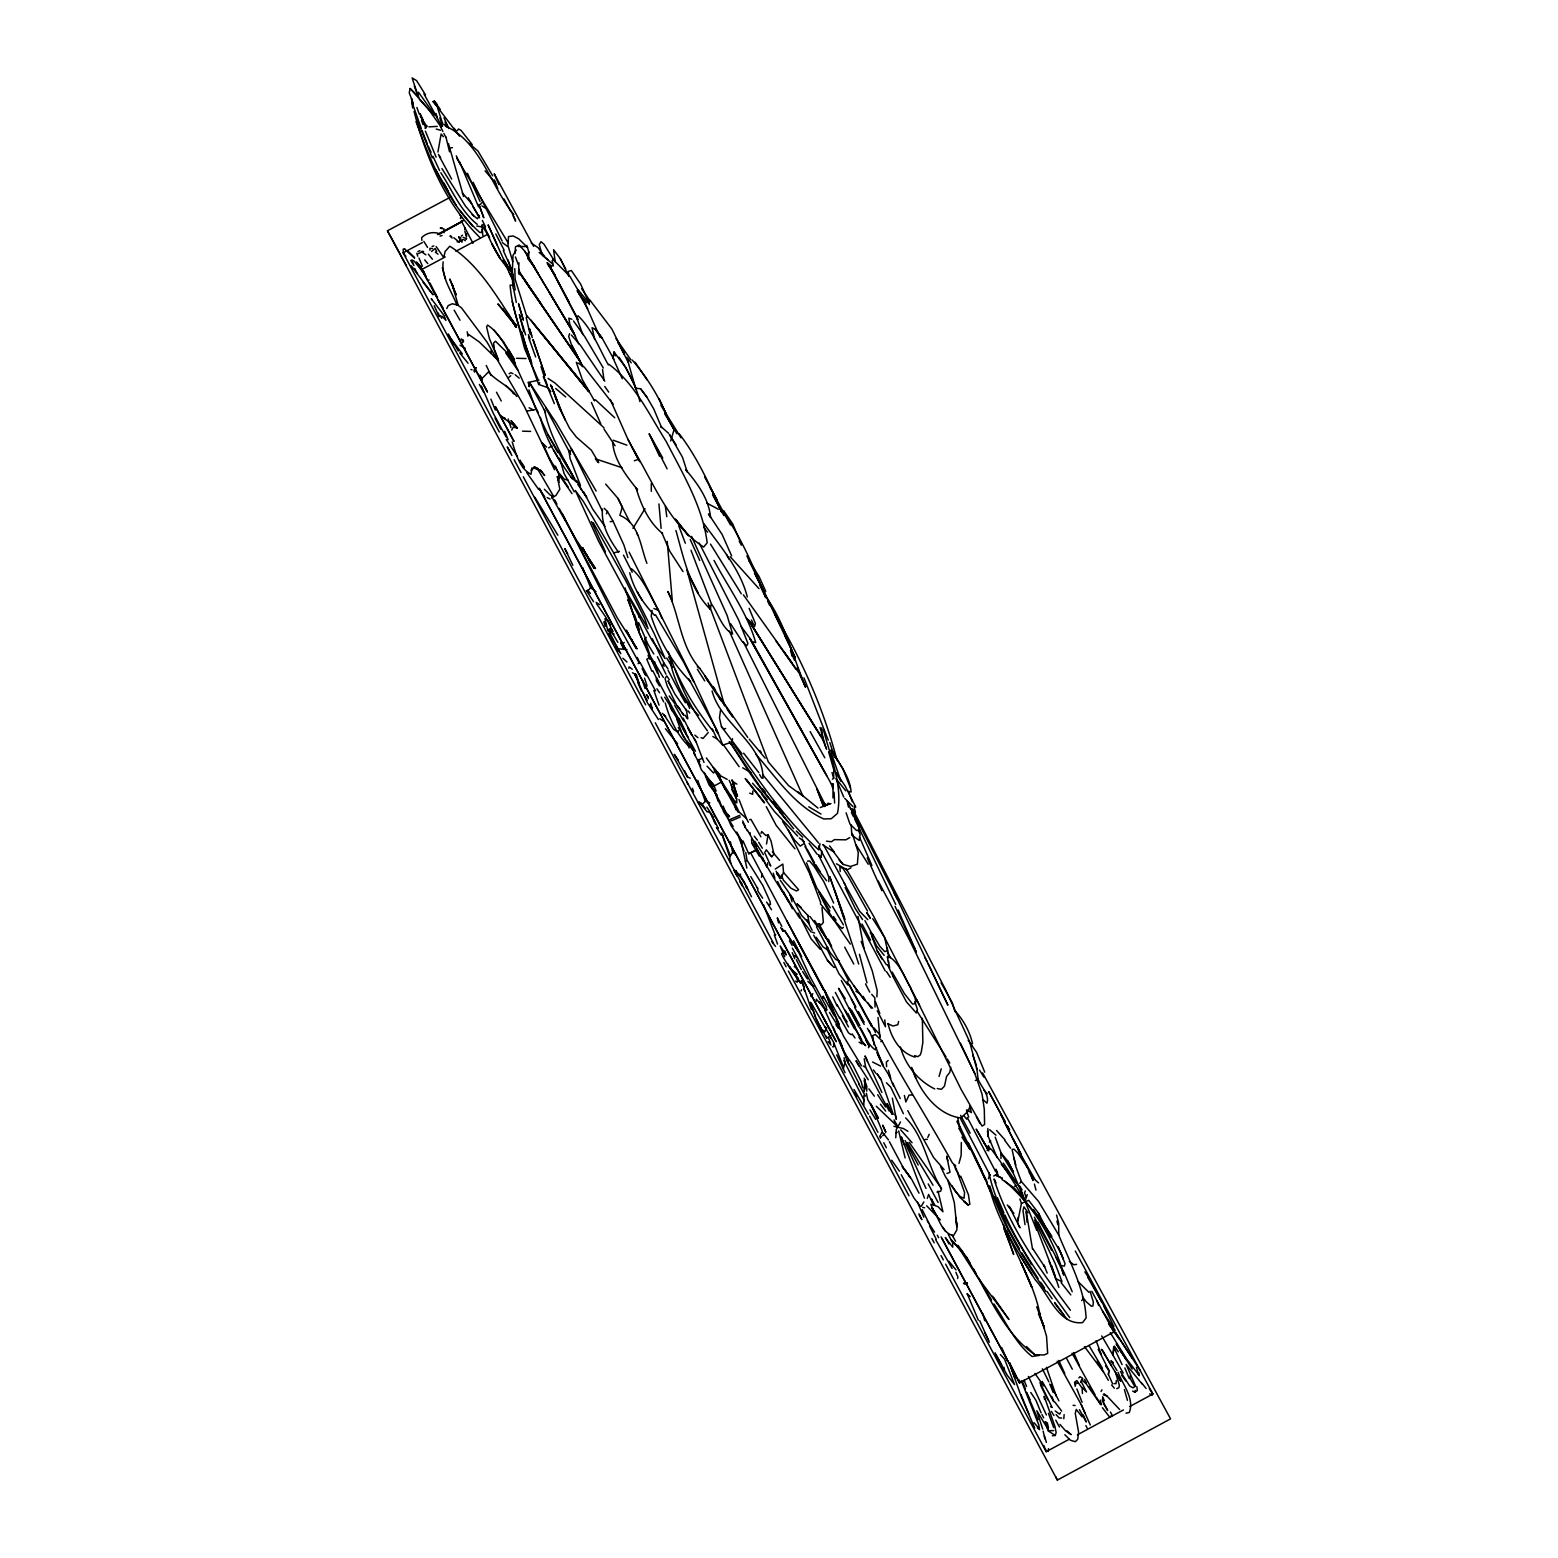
<?xml version="1.0" encoding="UTF-8"?>
<svg xmlns="http://www.w3.org/2000/svg" width="1558" height="1558" viewBox="0 0 1558 1558"><rect width="100%" height="100%" fill="white"/><g stroke="black" fill="none" stroke-linecap="round" stroke-linejoin="round"><path stroke-width="1.5" d="M832.985 797.891L833.024 783.966L831.212 783.791L750.722 639.189M491.14 353.354L491.159 350.394M832.4 779.214L833.666 778.299L833.744 769.555L828.583 751.774M863.814 1105.226L863.911 1095.469M961.325 1142.52L961.169 1155.335L958.968 1163.456M518.58 273.195L518.95 262.776M1130.154 1375.753L1130.115 1378.363L1134.867 1386.698L1132.919 1387.827L1129.667 1385.977L1120.455 1371.605M1152.238 1392.833L1152.199 1395.247L1149.707 1393.884M828.778 881.575L828.856 877.407L826.285 870.552L818.378 854.719L821.183 857.27L821.748 850.999M833.024 783.966L832.926 788.601L831.212 783.791M526.994 317.17L515.153 279.291L514.802 268.677M664.701 697.205L672.413 709.318M851.837 835.419L851.174 825.097M558.66 480.448L558.913 474.528L555.427 466.076M922.336 1018.309L922.862 1042.36L921.382 1051.533L920.252 1054.941L917.72 1056.694L914.624 1055.584M527.695 258.492L534.394 267.002L528.61 258.258L528.883 252.104L526.779 245.385M895.753 1137.768L896.278 1129.55L900.524 1121.974M1075.663 1384.945L1075.78 1382.706L1077.727 1383.368M864.339 1090.249L865.002 1079.46M515.055 253.564L515.484 246.807L519.165 244.976L524.812 251.266L575.506 336.353M864.242 1091.671L864.963 1080.006M602.498 509.135C600.862 524.91 609.645 539.769 618.545 552.272M752.845 791.016L752.631 794.307L749.729 793.139M538.25 412.539L524.481 384.787L514.062 361.631L514.218 359.372L503.468 341.767L493.711 329.809M921.362 1206.204L923.816 1201.939M1017.705 1223.673L1018.172 1217.363M766.517 843.969L768.094 834.737L771.054 841.086L773.936 854.271L771.775 856.744L768.834 853.433M1018.114 1219.972L1021.444 1203.419L1019.867 1198.939M776.546 873.707L781.24 877.914L783.518 872.461L798.611 889.754L796.489 890.981L790.977 888.255L783.343 880.134L781.473 875.031M1063.802 1418.715L1064.133 1414.664M957.625 1278.495L957.878 1276.314M712.337 728.949L716.816 738.628L722.776 745.094L732.163 742.056L732.474 738.726M1118.352 1351.818L1114.379 1346.131L1112.899 1355.09L1123.24 1373.026M1116.346 1380.427L1116.015 1383.679L1114.145 1383.562M678.392 730.546L678.178 732.377L673.66 729.319L664.078 714.947M895.168 1114.301L896.259 1119.306L892.344 1098.137M1048.495 1448.609L1048.164 1451.511L1046.08 1450.225M569.293 302.466L550.811 267.898L551.084 265.697L547.17 262.718M989.155 1186.67C997.607 1220.518 1016.77 1250.49 1035.174 1279.702C1048.807 1294.425 1058.719 1325.371 1082.557 1322.625L1086.101 1317.971C1084.738 1288.836 1069.586 1261.824 1058.797 1235.143L1058.661 1223.244L1056.577 1215.065M762.972 778.338C763.284 743.108 720.672 724.139 712.084 690.992M720.536 710.156L719.465 717.81L721.432 726.612L742.056 753.975M457.02 305.349C451.742 291.346 441.187 277.324 443.154 261.861M529.175 386.345L529.681 382.878L556.342 423.172L596.169 491.062M481.636 225.832L481.48 226.845L476.826 226.027M432.949 101.621L434.293 101.114L440.232 109.333M652.101 610.405L651.166 616.208C659.19 640.494 672.628 663.474 690.584 681.703M816.003 1001.58L816.373 999.223L819.8 1003.138M1132.666 1391.099L1134.906 1392.209L1135.198 1390.379M1113.678 1346.833L1112.899 1355.09L1101.74 1335.946M460.915 239.542L459.123 242.094M821.631 727.878L822.858 739.797L826.636 749.359M850.434 1020.256L860.055 1037.531L861.964 1043.957L859.101 1042.185M743.01 840.931L748.814 853.881L756.701 849.538M950.75 1067.327L949.757 1072.391L946.582 1076.461L944.518 1086.043L941.421 1089.334L937.234 1088.516M675.919 530.499C683.787 557.939 689.434 588.223 710.273 609.334L711.363 603.744L691.012 550.266M820.014 843.715L818.768 849.908C784.356 818.982 758.22 779.487 731.832 741.647L732.163 742.056M852.226 801.708L848.915 792.613M1007.695 1160.924L1013.46 1172.142L1007.695 1160.924L1000.84 1152.803L1000.996 1158.568M670.68 440.972L674.03 429.794L665.188 413.104L674.03 429.794M443.913 232.746L443.991 229.007L440.271 228.033L442.044 227.819M898.615 1021.464L897.875 1024.697L893.065 1026.04L887.69 1023.645M628.789 668.246L629.12 666.863L632.256 669.258M444.011 256.291L445.16 251.422L449.795 246.222C479.319 264.743 497.333 297.5 516.224 325.953M460.428 218.49L460.837 216.737M558.757 479.027L558.913 474.528L572 493.594M587.23 591.417L590.638 587.794L595.993 591.631M822.702 998.736L823.306 996.38L834.29 1015.719M1076.266 1409.367L1075.254 1413.34L1078.584 1432.172L1077.746 1439.261L1075.312 1441.695L1070.521 1440.313L1064.854 1434.762M761.453 877.271L762.232 874.213M781.999 953.36C777.5 952.269 820.268 1011.123 789.692 966.758L798.3 978.95M715.395 824.007L710.39 813.257L707.916 811.543M939.065 1076.481L941.227 1068.866M1052.371 1435.775L1055.272 1435.463L1056.149 1432.484L1054.883 1426.31L1044.172 1396.28L1044.542 1399.454M431.585 251.5L435.13 248.462L436.668 251.325L435.364 252.162L438.012 254.188M993.692 1176.037L995.504 1175.024L1002.339 1178.335L995.504 1175.024M905.626 1117.884C925.004 1137.457 927.107 1165.949 941.48 1188.579L940.681 1191.266L936.981 1192.065M1036.771 1230.314L1025.028 1201.179L1027.267 1194.616M608.36 630.133L619.519 651.731M927.283 1198.472L928.626 1194.402L933.593 1205.074L938.033 1206.671L942.941 1211.773L937.994 1191.091M988.376 1178.783L989.778 1174.635M569.624 333.665L568.689 336.372L571.572 345.097L582.595 366.344M761.044 833.374L761.706 831.544L765.952 835.594L768.094 834.737M464.712 229.474L465.297 227.935M970.089 1106.18L968.044 1111.438L960.682 1117.962C936.28 1114.652 918.733 1089.724 911.722 1067.386M439.278 315.69L438.246 313.1M466.017 239.445L466.485 238.277M827.804 947.361L826.87 949.543L822.975 946.758L816.197 937.254M606.413 513.809L607.425 511.452L604.212 508.278M876.511 1047.697L875.538 1049.917C867.806 1045.106 865.041 1035.174 860.23 1027.754M1025.339 1190.974L1024.463 1192.961L1026.216 1197.265M882.607 1135.743L884.749 1133.581L883.834 1134.107M822.741 997.646L823.306 996.38M744.607 827.454L745.172 826.207M652.276 638.644L663.825 662.948L662.89 665.032L664.175 666.24M927.77 1137.496L929.23 1134.302M801.007 990.946L801.533 989.797M446.815 308.542L448.178 305.602L452.248 303.771L457.663 305.037L461.46 307.841L487.031 342.117L524.15 406.054L554.531 469.795M986.798 1148.577L987.83 1146.376L991.94 1150.018L999.885 1160.827M765.543 851.389L766.302 849.792L771.775 856.744M843.345 1068.846L845.079 1061.796L844.085 1057.726M1080.746 1382.472L1082.752 1378.402L1079.947 1376.688L1078.896 1377.973M638.137 663.689L638.975 661.975M511.725 430.105L513.225 427.165L517.237 427.983L511.005 420.602L516.789 427.535M1101.078 1391.489L1101.973 1389.794M876.901 996.828L877.193 990.596L872.246 970.829L861.165 941.402M516.204 250.04L512.991 255.395L512.348 271.774L515.192 289.963M881.945 1132.549L879.783 1136.21L880.367 1138.158L881.38 1136.697M730.41 841.748L732.63 852.343L730.351 856.043L721.782 832.946M632.938 528.337L645.031 508.668M1060.511 1412.619L1059.557 1414.158L1055.214 1410.983M418.966 97.239L410.163 88.514L409.228 92.798L413.318 103.49M479.513 215.491L477.43 218.724L472.171 214.692M528.883 252.104L526.877 255.2L528.61 258.258M810.861 996.555L812.809 993.653M570.092 451.937L571.805 449.405L570.598 448.295M868.39 1047.755L869.345 1046.372L859.958 1028.066M848.195 1060.979L824.786 1010.071L827.103 1009.857M803.227 844.144L800.247 846.091L794.502 840.035L782.622 821.475M480.351 204.565L481.812 202.676M457.409 130.444L458.519 129.002L461.012 130.327L472.249 144.621M987.149 1150.602L987.986 1149.531M708.267 732.494L703.067 738.434L701.081 737.635M851.038 867.806L847.124 869.87L836.432 863.794M814.483 985.24L813.315 986.662L807.823 981.326M1019.769 1183.32L1021.288 1181.47L1015.738 1166.377L1012.057 1149.415L1014.141 1149.259L1017.9 1153.134L1027.754 1168.033M482.883 377.679L488.452 371.934C496.535 381.457 509.427 385.878 516.828 396.492M826.675 1009.039L824.786 1010.071M622.849 643.98L624.174 642.48M1112.685 1383.932L1108.4 1374.448L1109.374 1371.254L1098.195 1349.286M646.239 637.358L644.642 639.15L650.231 655.976L663.357 677.418M1091.807 1291.329L1113.873 1331.973L1019.458 1382.9L1020.665 1381.576M782.058 928.782L783.09 931.294L782.681 929.133M1081.641 1300.56L1083.297 1298.846M461.324 236.134L462.531 235.141M425.061 128.262L427.359 126.042M843.423 927.263L842.099 928.51C830.92 918.792 824.942 904.614 818.69 891.507L829.791 911.118M896.084 1133.153L897.194 1132.14M461.889 242.288L462.395 239.542M709.786 802.857L705.287 801.338L701.821 804.863L700.555 803.655L707.157 811.874M508.492 377.601L510.771 375.712M989.33 1142.092L990.713 1140.943M888.177 1060.511L886.346 1062.03L886.619 1066.646M745.308 861.496L747.022 860.094L745.756 852.421M927.244 1220.751L934.547 1232.125M732.533 784.375L733.799 783.421M1014.609 1186.32L1015.758 1185.443L1000.353 1161.528M821.358 948.277L820.131 949.173L811.134 938.909L798.105 913.046M416.804 253.292L417.739 256.194M1061.68 1418.033L1059.089 1417.877L1056.09 1414.528M775.241 869.091L782.856 864.067L783.518 872.461M1134.906 1392.209L1137.301 1390.573L1136.853 1386.717M631.555 568.845C643.376 578.388 650.446 596.792 658.664 610.463L653.932 608.496M460.35 238.9L458.675 237.069L460.993 237.868M1021.444 1203.419L1028.67 1200.322L1038.349 1212.845L1050.618 1237.227M509.096 373.784L510.771 372.732L512.971 373.686M551.785 497.995L555.992 495.386L559.828 489.193L557.277 476.417L559.147 482.318M638.916 617.143L639.91 616.559M849.753 837.561L845.916 839.82L834.406 839.645L831.446 841.748L826.5 841.164M1053.636 1430.595L1050.131 1430.672M975.347 1080.531L978.054 1079.246C981.034 1086.51 989.778 1095.157 986.974 1103.181L982.747 1099.481M880.796 1041.718L882.101 1040.978C904.302 1082.109 929.756 1121.877 952.366 1162.852L955.736 1166.007L954.08 1164.8L956.261 1170.623M831.018 1035.603L828.291 1037.141L830.511 1043.295M439.181 234.226L461.772 221.801M548.611 447.886L552.019 446.016M697.536 760.109L701.373 769.788L714.246 785.953L721.49 782.019M438.071 234.44L442.297 232.161M446.523 229.883L461.304 221.898M945.589 1264.122L1046.197 1451.686L1069.08 1439.319M1077.396 1434.821L1123.435 1409.932M1129.745 1406.523L1152.92 1393.982L1075.273 1251.035M451.528 196.581L387.455 230.779L1057.356 1480.1L1170.545 1418.871L982.611 1072.897M499.281 432.014L403.132 252.844L422.432 242.542M437.447 234.518L461.051 221.937M429.151 280.031L427.535 280.382L421.751 269.495L445.198 256.973M455.871 251.266L487.849 234.206M1047.21 1273.022L1043.841 1264.999L1044.697 1266.888L1032.935 1248.893M830.94 803.519L820.268 807.55M539.73 382.528L538.679 384.437L548.241 387.825L550.792 391.662M1116.735 1388.665L1118.956 1387.652L1119.306 1385.062L1115.976 1373.942M650.076 657.379L646.765 659.229L651.926 671.284M1112.802 1332.46L1113.873 1331.973M417.836 251.598L419.959 250.663M748.853 853.628L757.402 849.889M740.323 816.957L731.52 820.793L730.527 819.274L739.855 815.282M814.6 933.067L812.38 932.132M462.181 342.371L463.563 341.806L461.11 339.06L463.544 340.209M702.502 758.298L698.627 759.739L699.795 761.648M432.111 246.476L433.786 245.891M634.32 460.759L638.313 459.376M418.342 253.662L421.79 251.909L425.86 254.83M725.639 728.482L723.71 729.144L721.432 726.612M427.574 247.41L423.854 241.412M613.696 552.915L654.068 633.327L665.13 658.586L652.218 640.727L598.603 541.249L575.33 490.478L583.374 501.442L613.696 552.915L619.402 551.357M440.057 236.076L442.063 235.55M526.74 411.098L534.842 409.696M529.447 386.481L528.357 382.411L538.971 380.094M749.612 819.683L750.956 819.391L760.908 836.802M1125.986 1413.184L1129.297 1412.483C1134.614 1398.5 1122.87 1384.731 1118.04 1372.306M516.496 358.282L526.098 358.554M807.511 861.223L809.459 860.834L813.919 866.112L823.812 881.672L833.647 902.997M1076.559 1264.298L1073.871 1264.804L1069.333 1261.357M1000.431 1354.545L1004.579 1359.219L1014.57 1384.653L1007.305 1375.305L995.99 1355.246L1003.722 1370.242M740.654 874.233L737.44 874.778L735.727 870.396L744.685 882.958M775.767 934.742L774.326 934.956L777.559 944.129M835.4 967.09L833.783 967.323L827.454 960.39L813.685 935.189M594.241 400.075L595.604 399.919L614.728 417.739M610.23 521.657L613.131 521.385L623.921 545.066L627.893 557.628M450.944 147.815L452.404 147.698M832.556 1046.781L833.861 1046.684L833.627 1043.042M924.946 1139.482L927.361 1139.346M428.917 126.86L437.233 126.393M690.175 745.503L688.169 745.62C676.737 734.071 669.395 718.472 665.227 702.892M912.034 1094.962L909.015 1095.118L905.841 1101.973L904.38 1095.449M797.248 974.432L792.73 970.634M746.068 887.242L747.412 887.223M466.543 238.588L463.115 237.361M522.534 431.177L530.635 431.391M518.347 246.456L526.682 246.534M622.031 467.712L595.448 458.85L597.688 461.947L598.72 462.648L591.339 450.165L576.46 437.175L569.585 428.333L559.03 407.378L551.474 385.8M893.961 1126.317L903.406 1128.537L907.944 1131.303M404.963 249.299L403.152 249.241L403.269 251.909M1110.523 1416.164L1111.828 1416.241L1111.886 1414.586L1110.387 1411.996M421.906 251.364L423.581 251.5M1073.092 1405.355L1075.137 1405.511M622.265 378.711L613.034 358.048L613.988 352.03L625.79 367.571L636.054 388.332L640.591 388.74L646.823 397.056L653.678 408.819L661.605 427.593L660.845 426.444L668.538 433.28M551.084 265.697L553.343 265.912L552.136 260.517M457.059 241.704L459.006 241.938L453.767 237.712M768.678 904.38L770.489 904.594L770.1 901.712L762.914 885.704L747.47 860.834M1061.738 1265.739L1064.387 1266.109L1065.029 1263.635L1060.375 1251.775L1042.049 1221.569L1051.884 1236.292M767.607 864.982L767.588 862.82M487.381 209.376L481.948 205.89M922.687 1207.372L924.712 1207.762M439.746 233.856C433.416 231.305 426.405 232.843 421.653 237.634L421.906 240.36M626.978 649.628L619.519 648.849M848.097 791.347L851.116 791.99C849.986 776.429 838.847 763.05 830.862 750.041L832.361 752.865M818.086 923.913L821.475 924.751L823.384 922.297L821.981 907.691M451.684 236.446L449.931 235.998L452.112 238.043M752.767 641.857L755.688 642.597C747.412 612.995 728.209 587.424 714.012 560.393M432.462 248.501L429.93 248.423L429.93 250.293M635.469 676.036L634.71 673.991L636.287 674.4L639.014 683.183L634.71 673.991L632.451 672.764M831.991 849.772L843.053 864.378L850.571 866.462L857.367 864.164L858.302 852.615L852.46 834.153M436.24 129.041L440.466 130.249M1070.833 1294.932L1061.134 1282.624M528.357 382.411L529.272 386.598M568.378 480.292L564.249 479.124L558.309 472.366L549.39 458.656M829.908 803.772L828.019 803.207L826.967 805.35L824.318 803.11L743.361 641.974M915.15 1057.122C900.135 1053.072 891.293 1037.803 888.041 1023.528M1103.239 1394.761L1106.881 1395.968L1119.637 1409.523M753.429 845.273L756.526 846.306L747.528 830.239M470.944 369.48L472.035 369.85M613.268 440.213L626.92 445.179M461.694 220.418L463.174 220.944M722.425 835.263L723.457 835.633M1055.272 1435.463L1049.586 1431.802L1036.81 1410.75L1042.73 1429.134M571.883 319.293L568.826 318.183L569.722 323.986L578.68 343.812M727.177 779.37L720.341 775.689L712.746 766.945L720.341 775.689M852.849 806.499L844.728 798.339M502.552 417.466L505.259 418.596L500.644 415.947L517.237 427.983M839.47 961.091L835.77 959.494L830.122 952.581L816.489 926.854M612.684 633.502L614.105 634.125M613.813 359.158L602.186 338.242L595.351 329.283L592.059 327.725L594.708 339.527M706.981 503.215L718.335 509.213M518.814 273.935L520.508 274.792L518.639 268.891M748.346 822.235L746.457 818.495L739.213 812.146L730.721 794.989M872.519 1061.972L880.562 1066.062M514.218 285.484L510.128 285.114C512.017 311.055 522.358 335.632 530.811 360.034M1055.564 1278.553L1062.03 1281.728L1054.98 1263.149L1034.59 1220.128M688.227 777.228L690.272 778.26M547.092 497.528L550.071 499.066M529.116 407.768L533.05 409.812M712.843 736.525L716.816 738.628M934.742 1088.964C918.013 1080.609 905.295 1065.127 900.485 1047.054M863.346 1066.023L865.605 1067.308L889.267 1111.127M742.699 767.821L750.975 772.632M946.933 1173.486L950.029 1172.278L946.68 1156.192L947.829 1160.788M459.98 345.155L465.277 348.252M808.738 806.791L820.988 814.055M1054.805 1402.025L1061.68 1411.1M989.642 1129.725L995.952 1135.178M884.165 955.385L876.492 945.725L870.221 932.229M824.98 1026.936L826.655 1027.968L824.825 1031.941L823.637 1030.364M855.907 991.2L860.23 993.887M732.455 781.337L736.895 784.122M596.091 602.362L599.538 604.562M819.08 855.946L821.183 857.27M732.63 852.343L736.136 854.602M822.682 844.709L832.556 851.116M577.901 362.917L584.308 367.182L613.307 404.34M548.026 378.399L554.862 382.937L603.978 427.749M531.181 242.99L538.172 247.741L544.287 256.155M955.989 1269.945L948.88 1261.259M1039.128 1428.491L1034.006 1422.707M404.34 248.735L414.545 257.907L407.164 250.682M608.905 364.299C634.904 383.658 649.238 414.642 666.201 441.498C682.755 473.788 702.6 506.253 707.176 542.768L703.671 547.053C668.771 524.559 652.977 481.403 632.022 447.127M851.194 1034.726L848.526 1032.896L839.587 1017.355M1001.872 1179.425L1014.355 1188.053L1039.946 1218.823M659.852 718.764L662.871 720.848M463.563 239.465L465.297 240.692M793.957 955.444L797.443 957.878M468.997 143.317L478.014 151.087L492.659 175.781M1088.906 1292.303L1077.961 1281.494M867.825 919.668L859.607 911.255L844.163 883.055M512.894 392.947L514.315 393.979L505.824 385.41M1050.618 1406.66L1051.631 1407.4M822.994 805.155L823.598 806.226L816.859 788.737L822.994 805.155L824.844 806.518L824.318 803.11M697.283 666.61L699.854 668.479L747.782 737.44M817.989 808.076L798.047 791.912M502.358 242.561L507.713 246.553M632.236 360.054C646.103 376.14 657.982 394.992 666.415 414.779L659.17 399.101L666.415 414.779M539.146 252.435L552.525 263.886M443.524 124.017L447.243 126.821L445.374 126.023C480.662 141.875 490.906 186.512 513.828 214.595M477.254 224.371C460.623 211.07 452.209 190.212 440.836 172.743M545.982 408.274L570.637 454.332M479.981 237.576C445.666 204.273 425.801 157.261 414.097 111.455M436.162 246.534L443.387 257.051M1113.425 1362.744L1110.932 1360.796L1116.969 1370.495M1103.979 1393.709L1106.881 1395.968M571.124 477.274L576.908 482.435M799.332 837.873L804.181 841.69M788.64 900.602C778.922 887.008 770.762 873.142 762.583 858.692M850.279 808.563L855.4 812.633L854.251 807.317M1021.288 1181.47L1038.524 1201.393L1058.797 1235.143M428.333 254.149L432.403 259.232M542.846 255.531L548.221 259.874M794.931 848.818L776.176 825.351L766.263 806.635M694.829 735.142L697.965 737.713M1004.637 1180.983C1033.051 1205.249 1054.123 1239.155 1063.802 1275.106L1062.069 1270.607M937.273 1216.389L931.742 1207.645C938.714 1216.564 940.954 1232.651 953.477 1235.708L956.865 1229.885L956.963 1224.569L955.775 1217.363L956.807 1226.808L954.333 1202.601L947.848 1180.185M854.446 806.012L855.751 807.102L845.137 786.011L835.964 772.379L840.989 781.395L831.466 753.488M794.307 966.525L796.956 968.745M515.133 374.718L519.223 378.146M872.616 1008.143C848.506 984.851 834.893 952.834 818.943 923.855M555.68 388.487L565.69 396.939M1035.077 1179.893L1038.602 1182.873M801.085 907.34L796.956 903.815L808.68 916.357M773.002 803.5L783.129 813.666C761.589 793.373 746.126 767.49 730.293 742.699M862.236 1042.497L865.683 1045.671L858.906 1037.336M1037.355 1427.829L1039.498 1429.66L1038.835 1424.986L1021.288 1380.758M795.671 981.053L797.092 982.261L797.715 980.8L795.417 973.75M940.35 1219.914L926.679 1205.795M800.15 675.51L805.681 686.844C793.061 657.69 785.875 625.946 767.627 599.129M552.72 259.115L570.014 276.545L579.303 292.359M967.362 1294.075L970.206 1296.587M945.355 1237.714L952.717 1247.179L952.736 1243.05L948.238 1234.228M907.769 1110.679L933.631 1157.555L944.129 1169.63M1066.938 1430.828L1071.203 1434.626L1065.555 1430.848L1059.985 1424.401M596.519 603.706L605.867 617.202L612.937 631.574L610.23 628.166L610.6 630.075L617.903 642.383M996.594 1130.524L1004.813 1139.677M622.927 658.274L626.978 662.033M876.278 1106.277L897.739 1126.707L894.039 1119.89M493.633 355.945L496.827 358.944L479.221 341.923L468.276 334.23L467.848 336.158L467.205 331.776M662.267 713.272L665.675 716.505M745.114 778.533L764.141 802.76M752.553 783.226L767.276 799.721M796.313 831.076L802.701 837.211M485.083 170.835L495.678 183.221M658.45 719.562L647.154 702.346L634.71 673.991M882.101 1040.978L875.382 1034.512L872.733 1035.544L873.999 1044.756M543.469 444.088L546.605 447.107M845.78 790.86L835.906 778.533L843.715 797.053M770.003 865.235L770.801 866.014L764.491 852.168M544.424 489.29L550.402 495.21L553.48 496.126L536.789 467.595M774.638 805.233L783.129 813.666M698.627 715.473C684.157 701.139 674.595 681.742 670.232 661.975M408.254 251.598L414.545 257.907M527.558 247.508L518.756 238.861L513.205 235.959L508.512 236.563L508.005 245.619L512.777 261.725M886.463 1082.829L890.709 1087.114L903.387 1113.678M826.616 880.757L815.555 866.54L805.058 846.617M1109.783 1417.293L1102.402 1407.711M434.254 102.867L459.552 136.228M704.703 680.924L697.38 669.258M468.043 363.209L459.668 352.848M757.519 788.426L762.485 793.626M984.072 1090.327L987.363 1093.774M962.863 1252.126L951.276 1239.895L967.362 1258.027M1082.109 1416.904L1076.695 1409.971M746.36 618.078L752.241 624.291M1015.758 1185.443L1025.028 1201.179L1018.757 1185.911L1001.249 1164.254M797.657 836.081L774.19 811.212L762.037 794.697M472.541 226.027L459.863 210.311M416.473 261.958L421.283 267.061M920.252 1206.184L914.04 1198.141L901.245 1174.771M527.032 315.846L589.177 391.077M1142.209 1384.127L1126.122 1364.438L1135.568 1386.075M654.574 615.352C643.181 603.452 633.619 588.905 629.724 572.74M410.163 88.514L428.216 108.807L441.148 127.055M820.326 903.698L834.66 921.206L850.298 944.09M698.296 802.701L699.269 803.753L699.133 801.591M735.025 802.409L724.723 788.543L717.303 771.872L720.633 780.655M505.746 352.926L517.996 370.434M871.72 994.374L874.817 997.763L875.051 1007.052M717.128 795.281L709.026 784.784L705.326 775.748M1003.333 1163.105L1015.894 1181.86M419.53 99.361L433.182 114.494M839.139 860.055L843.053 864.378M681.197 723.788L680.281 722.776L686.338 733.837M691.771 789.789L693.602 791.795L692.434 788.29M730.235 556.712L758.96 588.651M462.375 353.997L451.372 339.274M811.114 932.035L802.019 919.98M827.454 960.39L831.738 965.181M900.699 1129.842L912.092 1142.754M433.124 101.698L437.915 107.093M571.377 335.048L580.511 345.331L604.777 381.145M954.801 1010.48C963.234 1019.828 969.758 1031.299 972.523 1043.646M462.317 192.997L471.665 203.592L469.873 200.631M968.18 1040.316L976.515 1052.215L984.753 1072.177M687.078 741.199L691.674 746.418L695.413 755.747M686.786 710.974L675.198 694.576L668.07 680.865L671.634 687.721M789.692 894.74L793.217 898.985L780.305 880.27M437.253 104.542L434.293 101.114M966.817 1109.763L971.355 1112.587L969.582 1105.479M830.317 907.769L816.704 887.885L806.557 862.84M828.058 1041.581L831.057 1045.048M873.921 1027.89L879.588 1034.454L879.919 1037.531L878.011 1017.491M605.653 484.09L617.961 498.365L629.705 521.911M587.541 590.131L590.424 593.481M424.321 272.728L421.303 269.203L425.003 274.111M714.246 785.953L708.014 778.708L712.98 784.667M916.649 999.632L961.169 1089.509L982.066 1126.103L984.598 1124.467L984.305 1109.374L982.066 1094.144L974.802 1073.559L908.898 938.87L878.167 880.971M579.284 294.092L586.899 302.973M516.808 325.7L497.917 303.907L509.388 318.007M717.537 772.515L714.148 768.561L714.713 771.638L713.486 773.002L707.059 766.166M438.441 154.398L440.641 157.903M729.261 741.608L732.318 745.191M772.359 851.837L779.604 860.347M872.753 918.694L884.671 937.526L887.515 950.731L884.691 951.607L879.88 946.407L872.499 933.904M473.613 215.705L465.414 205.987L441.927 168.576M762.699 774.696L818.651 843.053M964.149 1116.093L966.778 1119.189M847.766 984.929L839.002 973.808L826.48 948.004M1111.614 1384.945L1114.34 1388.178M604.932 526.409L592.741 509.174L583.49 491.588M743.633 753.176L758.863 772.651M580.258 361.086L524.559 280.323L579.342 360.404M424.711 259.894L427.768 263.555M749.242 739.174L765.173 758.201M1026.508 1346.54L1034.824 1354.759L1044.25 1354.934L1047.677 1353.357L1046.528 1336.199L1039.478 1312.946L1039.926 1314.426C1034.298 1284.668 1017.725 1258.319 1006.585 1230.508M423.036 282.31L433.085 294.774L411.254 265.775M648.498 697.088L646.512 694.693L648.459 698.646M755.864 754.286C776.332 777.559 794.638 805.817 823.851 818.982L831.212 818.748L837.464 813.412C843.034 784.862 830.258 756.409 823.286 729.28M730.157 742.329L761.044 788.114L793.606 828.681M443.387 136.715L441.128 134.007L437.915 152.041M779.389 811.543L787.55 821.397M588.963 391.837L530.869 319.994M577.921 289.496L589.314 303.498M679.269 433.825C697.458 457.604 709.864 485.064 721.744 512.329L713.583 495.23M533.946 324.298L588.69 391.467L544.833 337.19M403.132 252.844L405.937 256.272M589.956 300.149L611.904 329.069L624.505 354.62M517.451 456.65L506.272 439.492M762.427 788.601L765.387 792.282M772.787 801.474L775.748 805.155M665.441 728.735L677.574 743.828M700.652 802.565L705.521 808.641M771.814 941.753L775.553 946.407M688.032 703.71L679.58 692.083L668.09 670.232M1141.956 1383.29L1146.084 1388.47M754.734 841.242L763.362 854.66M764.589 802.701L746.126 779.292L748.677 782.583M799.682 918.11L788.465 900.738M1007.305 1204.996L1013.869 1213.351M713.291 731.364C694.05 707.624 678.314 680.71 668.285 651.789M754.267 836.179L757.422 840.19M882.276 1132.023L888.488 1139.95M1043.587 1385.938L1034.94 1373.396M432.15 299.837L431.215 298.649L444.147 315.553L445.919 320.364L442.121 316.235M604.134 621.584L606.374 624.466M1082.42 1296.821L1086.335 1301.865L1091.36 1306.208L1092.898 1305.994L1093.365 1302.001L1090.074 1291.329M890.845 1078.194L883.113 1065.925L869.228 1030.539M426.386 276.506L414.233 261.199L411.76 259.913L413.922 265.561M871.798 936.163L877.251 950.945L886.424 964.733M818.924 1001.755L825.935 1010.811L825.896 1008.26M538.581 489.368L526.643 472.464M692.648 750.196L682.988 735.902L676.854 719.368M880.387 1104.213L885.665 1111.068M1103.492 1372.092L1084.485 1346.599M829.577 845.858L834.192 851.856M677.457 705.813L680.554 709.864M1054.571 1303.053L1063.744 1314.991M595.351 329.283L602.186 338.242L596.363 330.608M521.794 276.448L526.857 283.069M581.699 288.756L589.976 300.83M703.69 527.149L707.546 532.193M706.865 807.161L713.759 817.58M721.276 835.185L716.505 827.512L718.316 828.466L713.934 819.411L713.954 820.696M723.594 510.615L732.805 524.072L739.388 539.73M777.423 872.908L781.24 877.914M513.342 323.227L515.971 326.713L513.264 323.071M540.607 470.146L544.657 475.541L541.327 471.412L534.082 466.64L540.86 470.964L533.81 467.867L531.161 470.555L532.057 467.887L531.025 474.275C519.574 468.685 515.795 453.242 512.173 441.927M739.115 766.692L723.457 744.86M509.719 354.153L513.283 358.885M727.411 709.708L732.903 716.992L726.203 707.293M894.195 1121.974L897.739 1126.707M616.014 338.573L630.834 359.781M640.591 388.799L646.823 397.056M704.021 523.741C720.4 546.605 740.245 569.157 747.314 596.948M416.979 262.659L424.555 272.806M809.965 916.513L817.21 926.231M1082.693 1388.042L1086.53 1391.976L1081.349 1381.829L1081.525 1379.551L1086.218 1383.855L1100.727 1404.654L1096.326 1397.078M740.946 626.258L750.235 638.722M868.916 1088.867L874.35 1096.17M513.75 323.733L515.971 326.713M510.557 319.448L502.455 308.542L512.64 322.253M683.027 571.611L669.745 551.181L661.877 532.739L662.578 533.479C648.42 522.086 640.942 504.461 635.898 487.518L637.553 489.933C626.472 475.852 613.871 460.311 612.606 441.81M854.057 986.078L864.671 1000.392M809.089 843.306L817.152 854.271M1004.774 1140.339L1010.538 1148.188M728.307 815.087L729.553 816.762L720.887 806.07L715.395 793.373M669.2 695.978L674.906 703.768M644.097 672.803L646.258 675.744M655.567 690.895L640.085 662.501M1121.702 1375.325L1125.811 1380.933M1070.424 1310.297C1040.238 1269.887 1009.759 1228.269 994.179 1179.679M540.314 417.369C545.748 439.96 558.66 460.194 572.214 478.754M733.175 826.519L723.574 811.737L719.543 800.812M904.964 1170.077L910.534 1177.692L902.257 1166.533L911.742 1179.445L919.025 1193.175M1054.727 1302.469L1066.996 1319.314M706.378 757.967L712.415 766.322M1069.684 1317.581C1046.002 1284.844 1021.503 1252.126 1004.968 1215.026M731.656 789.185L736.642 799.04L736.837 802.857L732.377 798.631M730.118 794.775L716.057 772.417M573.5 320.987L584.601 336.431L603.297 368M459.98 215.023L462.025 217.867M873.434 1069.918L875.771 1073.189M743.4 594.844L792.36 663.455M682.034 712.707L683.923 715.336L676.756 705.443L667.194 685.948L665.013 678.548L666.746 675.899L669.356 679.736M852.148 1033.947L855.011 1037.959M547.228 262.815L550.811 267.898M783.888 651.614L800.325 674.789M776.079 641.136L795.807 669.025M608.399 633.463L620.824 653.678M891.702 1160.262L899.414 1171.149M663.825 662.948L667.954 668.81M881.205 1079.713L877.018 1073.774L881.049 1079.499L893.24 1114.34M604.757 386.462L608.691 392.09M759.973 750.644L761.336 752.553M1113.756 1331.194L1119.189 1338.906L1109.783 1324.339M1105.537 1365.801L1109.374 1371.254M621.214 348.388L623.921 352.244L617.844 342.078L628.186 362.157L635.956 389.422M733.818 790.646L737.557 795.982M844.436 1018.017L847.201 1021.97M647.154 379.977L635.06 362.157M539.711 489.309L544.735 496.827M678.295 760.09L674.283 754.345L687.682 777.481L684.566 770.879M1040.608 1282.273L1044.464 1287.784M1047.034 1291.446L1052.156 1298.807M909.171 1142.267L941.48 1188.579M614.631 352.945L613.988 352.03L615.274 355.886M1110.737 1326.715L1108.536 1323.54L1112.412 1329.266M1120.241 1350.825L1126.512 1359.842L1116.229 1343.794L1132.16 1368.976M994.062 1298.106L1008.922 1319.49L977.139 1276.547L957.079 1245.251M631.282 362.839L626.764 357.347L628.186 362.157M575.019 479.845L548.241 435.169L535.154 407.339L528.922 389.87M707.41 730.838C693.758 712.064 682.618 691.401 675.101 669.414M1102.48 1310.999L1115.139 1330.279M742.854 842.644L730.936 825.428L723.146 806.051M415.986 121.602C430.612 161.35 447.847 203.708 479.65 232.376L482.396 232.376L482.24 224.488M688.324 711.032L689.707 713.058M534.394 267.002L531.356 262.581L574.026 333.295M583.12 492.114L586.645 497.236L577.94 484.538M1000.84 1152.803L1013.674 1174.109L1018.757 1185.911M833.549 916.591L836.062 920.233M1045.924 1291.407C1023.1 1258.689 1001.989 1223.945 989.72 1185.755M846.851 1056.382L852.966 1065.283L861.243 1081.778L862.704 1087.835M540.665 303.167L519.242 271.871L580.063 361.222M513.575 362.663L505.941 351.543L495.522 341.241L493.555 343.013L494.314 348.291M593.559 601.739L586.353 590.501M666.707 658.08L672.842 667.584M1028.066 1212.864L1023.957 1206.827L1022.983 1210.741L1025.008 1224.685M835.945 1024.638L838.379 1028.222M820.832 930.165L827.103 939.455L814.581 920.505M725.872 516.068C743.01 541.269 754.832 569.527 765.796 597.746L759.817 585.224M454.235 128.36L458.169 134.163M1149.278 1388.606L1152.92 1393.982M968.648 1295.847L967.167 1293.646L978.327 1320.191M706.65 679.288L721.451 701.236M942.629 1227.042L945.628 1231.502M489.621 237.342L482.493 226.553M853.687 810.102L855.4 812.633M551.026 385.8L552.097 387.416M563.821 480.526L568.183 486.992M633.346 642.694L631.029 638.78L637.047 648.926L617.26 617.903L567.073 523.352M676.834 716.154L677.827 717.615L656.483 677.691L656.366 680.729L659.482 685.968M577.317 290.723L583.627 300.168L600.122 337.502M1084.835 1271.873L1088.438 1277.268M649.764 705.034L652.374 708.929L650.621 703.203M1089.023 1386.601L1091.613 1390.476M619.032 357.249C628.302 370.785 636.015 385.605 639.91 401.594M547.52 264.139L555.349 275.883L551.746 269.865L578.154 319.546M762.66 898.226L758.006 891.234L757.422 887.573M603.959 429.015L615.079 445.783M862.567 919.571L855.284 908.606L845.157 887.456M1106.628 1311.369L1108.069 1313.511L1092.586 1284.59M715.667 729.904L718.316 733.896L690.486 674.108L629.101 552.077M1132.14 1358.167L1115.392 1332.402L1140.437 1370.806M1030.753 1392.463L1035.973 1400.369L1041.095 1412.872M832.478 906.289L843.404 924.868M656.931 688.772L659.54 692.784M423.951 93.889L441.907 126.568M516.496 327.297L507.927 314.21L516.146 326.849M1038.076 1278.514L1021.97 1253.06M655.509 614.845L683.826 662.481L693.641 681.722M780.675 927.594L783.09 931.294M749.009 560.471L759.097 576.577L765.776 591.417M1011.531 1210.001L1009.156 1206.32L1019.964 1227.801L1018.913 1225.542M961.948 1137.087L970.089 1149.609L958.949 1128.323M825.409 936.923L831.66 946.543M676.114 444.887L669.336 434.409L682.462 457.156L687.234 472.016L685.851 469.776C697.361 483.389 709.065 499.164 710.545 517.451L708.52 513.926L722.152 534.511L731.637 555.894M749.047 560.549L752.378 565.69M916.844 1010.928L946.076 1057.006M815.691 864.651L820.229 871.643M1022.087 1189.825L1019.692 1186.105L1025.028 1201.179M1033.46 1209.475L1045.262 1227.723M420.309 116.246L426.405 125.711M886.521 971.588L890.222 977.314M845.234 998.659L838.574 988.298L858.75 1026.975M951.841 1185.677L960.02 1197.479L968.083 1204.84L969.855 1204.295L968.394 1194.558L960.741 1176.173M766.575 902.024L771.522 909.736M802.526 971.471L807.336 978.95M877.68 1094.748L885.567 1106.998M859.315 1084.212L846.539 1059.421M710.526 544.151L741.296 593.793M730.546 623.667L741.92 641.195L746.691 645.713L747.957 643.512L738.687 620.103L699.191 543.002M433.416 291.346L437.545 297.792L429.93 282.952M483.545 392.09L479.397 384.456M868.254 1079.791L856.024 1060.764L858.984 1066.062M660.904 405.372L680.982 437.798M1102.46 1368.313L1089.023 1345.586M867.65 1002.651L871.156 1008.182M521.93 463.154L524.384 467.011M534.9 497.333L557.842 535.192M593.228 522.612L625.634 580.374L644.759 618.701L648.031 628.614L626.569 592.079M1051.358 1411.451L1053.948 1415.54M856.102 844.903L868.234 864.242M443.037 307.861L437.895 299.701L487.401 391.915M748.638 620.298L820.793 735.824M748.736 620.59L817.152 730.41M507.635 351.368L514.062 361.631M748.95 620.298L822.858 739.797M713.272 686.552L715.55 690.213M992.602 1296.198L995.075 1300.19M952.074 1268.387L935.754 1239.817M832.323 751.034L842.839 768.776L850.317 787.588M979.515 1070.093L983.896 1077.123M1019.769 1255.086L1032.156 1274.97M456.63 158.059L508.356 243.184M1084.426 1379.453L1086.432 1382.725M829.44 1012.388L841.301 1031.532M568.806 276.156L560.237 258.531L553.577 249.708L555.232 261.822M479.864 375.089L482.376 379.159M1057.2 1361.244L1081.31 1404.771L1090.269 1424.986M664.818 413.941L676.97 433.806M941.071 982.767L952.308 1002.748L954.957 1011.648M1031.591 1264.512C1014.375 1235.669 995.757 1205.931 988.96 1172.746M410.767 260.42L412.87 263.847M848.662 980.936L837.581 959.397M560.724 475.599L562.73 478.89M643.435 641.234L645.927 645.324M758.649 842.196L762.329 848.234M610.658 625.109L607.639 620.162L604.952 618.76L607.854 630.873M853.979 1089.431L868.507 1114.204M574.24 491.783L564.21 473.807L559.536 458.188M863.093 996.341L864.865 999.282M678.314 727.508L685.539 739.466M1110.27 1332.674L1126.765 1359.141L1139.365 1375.656L1138.956 1372.89M907.418 1142.618L933.028 1185.249M869.968 1109.919L875.635 1119.345M472.561 206.104L479.572 217.789L468.257 197.671M456.085 205.15L435.675 169.588M846.267 868.936L873.882 916.727L919.571 1005.358M1019.516 1249.01L1008.221 1228.464L994.199 1196.525M653.795 653.971L647.914 644.194L638.624 622.655M524.812 251.266L538.347 273.857M688.091 737.07L670.544 707.76M704.664 476.982L716.972 499.651M1018.348 1150.602L1034.901 1179.309M947.322 1059.012L949.776 1063.121M855.907 1007.072L841.301 980.488M458.305 351.017L448.159 334.035L453.534 344.474M861.477 1065.808L843.345 1035.856L824.552 990.557L839.197 1024.19M983.098 1285.798L991.531 1299.937M993.946 1303.988C1005.903 1321.807 1014.979 1342.957 1032.097 1356.531L1039.089 1355.402L1034.824 1354.759C997.665 1328.662 984.15 1280.695 958.073 1245.426M549.351 292.514L573.792 333.607M425.49 94.824L416.57 80.607L412.11 77.9L417.895 95.486L414.292 86.157M511.511 272.377L503.059 258.083L488.102 224.858L497.138 245.054M877.251 950.945L882.081 959.124M1115.022 1371.507L1120.747 1381.206L1101.487 1349.325M759.564 774.501L761.706 778.143M1072.06 1353.22L1095.255 1395.092M734.616 784.356L731.948 779.857L737.421 796.294M688.324 728.735L696.114 741.959L704.002 762.446M789.4 940.818L792.126 945.453M685.267 715.356L687.175 718.589M1016.498 1376.766L1009.35 1362.627L1019.458 1382.9L1018.737 1379.336M981.813 1138.956L988.824 1150.914M553.577 450.106L563.003 466.173M577.22 290.84L587.736 308.776M960.604 1118.819L990.09 1175.316M739.602 881.38L742.29 885.996L741.374 882.549M988.395 1150.018L976.204 1129.122L988.259 1149.785M638.488 661.722L619.889 627.874L562.204 513.38M444.984 122.089L447.282 126.042M448.723 128.496L444.011 117.746M439.356 156.404L451.645 179.092M1087.718 1277.307L1101.642 1301.943M699.854 668.479C680.184 646.317 679.95 616.579 667.876 591.514L672.316 601.057L667.233 541.386M837.036 1004.657L844.339 1017.257M775.047 614.962C802.136 660.164 823.637 708.987 836.919 760.031M594.533 400.912L582.303 379.568L576.304 362.274M1102.343 1349.929L1111.399 1365.587M957.157 1120.962L985.143 1179.153M454.157 310.178L459.961 320.208M867.416 1028.397L869.598 1032.156M709.572 486.719L730.527 525.007M1122.091 1364.613L1114.087 1347.884M1097.221 1360.991L1108.361 1380.33M637.397 591.982L642.208 600.278M680.476 694.264L685.364 702.755M607.425 511.452L613.131 521.385M751.638 842.781L759.33 856.16M750.8 876.589L757.675 888.566M827.668 1025.417L831.31 1031.766M903.621 1168.422L889.384 1141.702M508.745 349.771L514.471 359.801M782.019 890.28L788.114 901.147M694.089 738.414L696.114 741.959M674.653 705.248L683.67 721.042M839.723 1018.445L786.771 920.739M1042.205 1381.401L1053.831 1401.713L1051.786 1396.396M967.693 1258.883L970.069 1263.032M973.633 1269.225L975.99 1273.373M978.366 1277.521L980.742 1281.65M506.058 436.863L493.185 413.143L481.422 386.014M952.055 1235.046L955.619 1241.298M503.39 260.05L510.459 270.722C497.489 258.433 490.303 241.198 483.759 224.858M738.044 812.166L715.765 772.281M711.461 604.017C718.413 613.696 721.705 627.855 732.63 634.048L727.197 615.585L691.596 536.419M1034.395 1217.168L1051.611 1250.276M515.231 362.897C506.895 350.005 500.741 333.665 487.576 325.096L486.583 326.907L489.426 338.67L498.073 359.041M858.166 1012.486L863.658 1022.204M865.683 1039.887L869.345 1046.372M629.822 636.657L626.238 630.308L635.995 648.07L626.297 630.347M659.521 456.26L649.219 433.922L662.793 458.071M826.675 775.611L749.729 638.371L801.357 730.293M996.166 1171.616L998.425 1175.647M688.811 678.879L717.069 730.429L722.776 745.094M849.48 984.851L871.623 1025.378M582.575 547.754L591.086 563.451L582.458 547.637L594.202 568.475L585.477 553.187L595.487 568.612L576.596 540.412L551.688 496.807M825.837 1010.246L792.34 948.16M810.16 731.617L824.786 757.792M563.665 459.259L574.61 478.91C562.555 456.942 549.234 434.468 544.463 409.618M854.505 1007.13L864.203 1024.482M796.664 721.841L824.494 771.833M855.556 1020.178L849.207 1008.201M726.495 554.551L729.163 559.38M845.527 885.275L823.481 844.728M1079.46 1409.678L1086.296 1422.006L1083.238 1414.917M651.186 659.053L653.25 662.793M682.755 728.287L695.452 751.209M945.492 1237.578L948.958 1243.868M740.031 875.109L747.918 889.521M934.761 1205.016L931.509 1199.115L933.593 1205.074L930.788 1204.295L933.924 1211.131M858.886 1084.29L865.391 1096.111M995.017 1352.772L1001.619 1364.73M967.362 1117.592L995.523 1171.363M847.143 981.462L871.643 1026.547M792.418 908.742L783.362 891.429M1124.837 1367.924L1129.219 1378.44M548.241 435.169L557.745 452.502M742.835 822.721L747.197 830.687M854.407 1028.767L835.361 992.427M905.062 1140.534L918.207 1165.014M510.654 453.086L507.285 446.951L511.861 455.481M712.59 494.84L723.944 515.659M571.805 449.405L602.186 510.654M533.673 246.398L494.237 173.775L498.872 184.584M504.052 198.976L510.985 211.752M513.303 216.017L515.601 220.282M1007.305 1125.811L1009.623 1130.095L1007.286 1125.733M458.675 237.069L460.837 241.062M529.681 382.878L545.592 412.403M719.134 800.208L704.119 772.379M496.515 392.246L501.248 400.951M821.942 1014.881L826.519 1023.314M937.254 1235.163L938.656 1237.753M387.455 230.779L406.443 265.795M807.063 849.052L814.561 862.898M844.689 947.167L853.784 964.013M576.538 480.468L581.894 490.361M858.341 1011.609L864.008 1022.087M851.369 1020.782L861.73 1039.926M842.352 1015.582L848.487 1026.917M826.597 1007.189L809.654 975.951L796.352 947.089M739.232 541.191L741.413 545.242M1046.586 1229.749L1048.592 1233.488M668.616 656.833L672.063 663.241M849.889 1008.61L855.634 1019.244M678.197 718.043L681.567 724.314M1103.824 1306.013L1113.912 1326.54M864.943 920.622L872.908 935.462M960.585 1115.372L970.147 1133.211M957.138 1121.896L960.488 1128.109M472.989 243.262L461.343 220.983M756.721 849.032L763.147 861.009M688.052 728.287L692.025 735.434L683.164 718.18M1055.779 1420.195L1059.421 1426.972M801.708 956.768L793.587 940.74M421.751 269.495L487.381 391.74M495.444 406.735L513.867 441.05M835.75 1040.627L539.204 488.238L836.276 1041.718M941.908 1238.318L1019.555 1382.939M495.463 406.93L513.887 441.245M941.071 1236.877L1007.851 1361.264L1001.541 1347.417M864.32 1100.746L843.793 1060.433M514.14 459.746L521.015 472.541M523.293 476.806L645.635 704.898M655.256 722.776L773.508 943.252M783.83 962.513L786.128 966.797M788.426 971.062L908.976 1195.784M919.298 1215.045L921.596 1219.31M931.879 1238.532L934.157 1242.797M941.032 1255.592L943.311 1259.857M1029.04 1172.005L1033.168 1179.718M753.683 842.605L762.135 858.4M928.217 1183.944L938.111 1202.484M793.353 933.242L823.929 990.518L750.489 852.499M707.196 777.637L716.972 795.924M700.691 765.991L693.855 753.157M567.638 553.772L564.872 548.572L572.799 565.262M869.948 1022.048L875.499 1032.487M851.622 1010.207L859.919 1025.787M819.041 1024.599L826.889 1038.368L826.285 1036.206M1037.901 1222.193L1064.348 1273.12L1072.235 1291.777M818.612 846.072L885.256 970.965M847.825 1013.401L854.777 1026.527M836.373 1019.614L838.438 1023.509M781.863 926.426L777.306 917.818L778.533 922.881M642.149 668.616L645.713 675.354M733.721 869.929L737.09 876.258M924.77 957.255L927.01 961.52M862.061 924.069L870.552 940.175M1066.685 1358.557L1072.313 1369.209M736.778 832.05L742.445 842.781M805.992 847.065L802.214 838.964M554.706 499.884L556.966 504.149M559.205 508.434L565.963 521.268M787.569 963.545L790.12 968.394M851.817 833.316L853.356 836.237L859.218 840.483L860.113 834.251L858.302 829.869M610.269 399.549L627.893 439.239L639.676 461.713M1102.129 1399.921L1107.66 1410.477L1103.707 1403.758L1102.577 1397.993M494.996 418.089L500.819 429.19M852.538 808.699L945.92 990.421L969.758 1041.99L976.808 1069.372M627.893 439.239L638.468 459.513M582.731 366.5L571.572 345.097L582.77 366.578M812.088 930.223L806.869 919.746M1000.898 1114.885L1031.201 1175.258M1003.683 1120.786L1020.86 1153.835L1013.304 1139.307M551.746 269.865L577.492 319.39M443.991 183.143L448.276 191.381M560.237 258.531L565.651 268.989M976.379 1116.735L979.924 1123.61M443.894 133.521L445.9 137.396M851.934 809.868L897.33 899.18L947.887 1005.144L928.14 963.662M608.321 364.845C598.954 348.213 592.079 329.166 578.037 315.768L576.791 318.027L582.867 334.581M851.35 999.262L855.245 1006.819M878.128 1054.902L882.841 1064.036M1041.951 1414.547L1043.665 1417.897M652.841 670.875L658.313 681.508M869.559 1116.112L877.933 1132.335M749.125 608.302L755.396 623.492L754.578 626.55L751.443 620.045M851.408 812.536L853.628 816.859M649.219 433.922L667.116 468.841M877.251 1010.753L885.489 1026.78L884.769 1019.886M657.398 656.716L665.967 674.205M643.026 692.414L647.193 700.516M495.814 233.953L504.13 250.176M661.215 697.069L663.669 701.84M883.776 1142.715L886.346 1147.74M620.707 642.617L623.96 649.004L620.98 643.123M754.52 572.974L765.348 594.202M554.453 260.984L543.956 244.139L540.996 241.724L539.282 244.625L541.717 253.487M892.208 972.095L904.283 993.439L912.482 1003.995C920.681 1004.696 910.865 991.102 910.632 987.597C904.185 977.061 899.764 963.058 888.761 956.476L887.281 956.709L888.411 962.727M623.492 555.115L632.217 572.234M1048.417 1431.451L1045.223 1421.597L1047.307 1422.921L1048.495 1427.712M414.662 268.404L417.369 273.741M887.593 952.055L890.475 957.742M865.527 983.877L869.715 992.115M929.503 1225.932L936.183 1239.097M746.866 555.894L795.281 657.573M467.478 173.347L480.059 201.469M512.017 270.138L503.312 250.526M845.312 1010.324L847.338 1014.336M796.372 959.747L801.338 969.602M929.152 1223.692L922.2 1209.631M918.947 1213.799L921.908 1219.68M895.052 906.289L916.299 952.055L898.168 910.008M473.087 182.267L502.124 241.003M485.921 230.565L488.881 236.446M1050.715 1384.634L1058.856 1400.817M1040.491 1385.101L1047.891 1399.844M777.656 881.614L782.778 891.76M743.283 880.465L751.482 896.746M610.755 633.463L608.925 629.12M422.374 266.262L418.985 258.063M600.804 423.932L591.417 402.529M657.398 673.075L639.189 632.899L625.07 587.931M893.688 891.897L897.33 899.18M867.533 911.099L848.935 877.68L843.073 868.566L839.898 866.735L840.229 871.545M754.617 572.954L772.671 609.236M1085.926 1425.628L1087.211 1428.238M776.157 871.253L779.818 878.595M679.152 718.53L685.695 731.676M845.059 1072.683L836.704 1054.863M509.33 272.689L513.38 280.888L503.137 260.167M617.961 498.365L622.285 507.129L619.889 515.367C639.403 523.527 640.241 546.274 646.921 563.334M1042.36 1368.781L1048.846 1381.888M486.232 365.487L491.179 375.536M854.68 819.002L895.675 904.419M820.754 902.764L810.218 874.778L788.251 829.869M482.318 220.36L485.473 226.747M1039.926 1382.628L1052.117 1407.4M892.442 1082.713L900.232 1098.507M605.439 551.824L591.495 521.618M851.875 810.842L856.744 821.962M729.125 780.324L732.981 788.212M784.706 956.709L780.168 945.92L786.167 955.015L784.862 950.906M987.363 1182.464L968.044 1142.501L982.027 1171.343M423.27 120.375L420.037 113.734L425.821 128.184M893.046 976.671L906.405 1001.775L916.357 1013.012L917.35 1009.272L914.858 1001.619M537.841 379.022L524.618 348.622L512.192 301.434M887.437 964.616L892.968 976.165M1029.916 1399.493L1026.469 1392.326L1038.134 1419.727M832.732 996.867L837.269 1006.312M767.588 601.018L769.671 605.38M984.753 1332.402L988.551 1340.347M744.101 851.155L738.648 836.899M520.119 460.136L523.8 467.828M867.222 857.893L881.867 890.689M1056.071 1257.54L1061.212 1268.368M994.14 1178.939L996.029 1182.911M989.038 1187.819L973.536 1153.757M456.299 155.858L460.194 164.038M642.188 639.208L635.664 624.076M960.526 1043.276L974.802 1073.559M1046.431 1414.995L1028.455 1376.454M669.57 705.19L672.296 710.974M440.388 315.573L441.674 318.28M997.12 1157.555L988.084 1136.133L987.46 1131.069M1055.798 1476.809L1057.356 1480.1M940.604 1166.494L945.472 1176.699L955.288 1191.325L960.273 1196.68L964.051 1198.238L964.597 1192.493L957.177 1171.811M440.388 126.198L442.881 131.573M773.742 611.379L780.753 626.491M784.765 635.138L795.262 657.885M428.216 146.121L431.06 152.256M432.968 156.345L439.609 170.659M504.734 431.313L508.083 439.707M811.348 1003.099L833.413 1041.912L843.034 1066.081M1058.778 1360.426L1064.796 1373.533M905.704 1144.02L925.978 1188.423M881.925 1092.489L865.002 1055.935L867.514 1061.465M542.359 442.842L550.656 460.876M615.994 646.882L617.728 650.621M876.784 1052.371L882.86 1065.633M582.634 567.482L590.638 587.794M690.194 539.477L699.737 560.471M1032.798 1178.491L1030.227 1172.823L1032.954 1180.594M1102.597 1396.766L1104.33 1400.642M459.649 161.954L478.598 206.98M804.415 987.129L801.377 980.391L811.406 1009.526M997.607 1172.96L995.913 1169.221L997.646 1176.056M550.558 384.748L565.203 420.134M686.552 701.412L689.707 708.462M729.261 630.99L802.857 795.943L788.64 785.66L768.328 761.94L709.357 605.692M955.619 1167.663L959.903 1177.264M836.412 1033.694L842.177 1046.606L839.411 1039.537M979.729 1320.736L989.33 1342.256M923.855 1217.149L917.506 1202.172M762.407 857.309L766.75 867.085M637.923 682.949L641.526 691.07M434.234 305.68L439.103 316.663M1096.092 1340.678L1101.35 1354.564M730.079 857.971L722.678 836.568M637.358 657.534L639.949 663.435M859.412 836.919L871.915 865.508M1073.657 1352.519L1079.441 1365.704M889.151 1075.76L893.747 1086.335M828.389 939.24L831.154 945.648M731.111 785.193L736.642 799.04M432.326 157.845L416.551 118.564M997.412 1197.713L1003.936 1212.864M1034.726 1427.985L1021.172 1396.474L1010.48 1366.191L1014.92 1377.837M845.137 1053.052L847.046 1057.473M742.718 820.93L745.114 826.519M580.491 485.492L570.092 458.558L568.865 450.184M1081.31 1404.771L1084.952 1413.242M871.156 1104.505L878.4 1118.293L867.689 1099.5L866.384 1093.288M436.104 157.163L425.373 131.106M659.034 705.112L653.834 690.408M1038.446 1313.784L1043.86 1326.52L1036.713 1306.831M828.798 1033.343L830.959 1038.426M1001.346 1153.699L995.211 1137.106M914.215 947.128L915.344 949.815M659.501 612.43L661.994 618.331M697.77 780.402L705.287 801.338M792.185 897.798L801.513 915.306L809.147 923.31L807.726 915.111M879.822 1013.518L875.479 1001.736M512.115 213.018L515.542 221.236M437.817 108.69L442.394 122.887M713.369 784.395L716.135 791.074M637.027 623.862L639.54 629.86M810.218 874.778L813.841 883.522M528.376 334.6L530.148 338.865M763.478 904.692L775.163 934.878M970.829 1043.315L971.705 1045.418M1038.349 1212.845L1039.848 1216.506M986.72 1182.892L990.343 1191.675M1049.722 1384.01L1053.247 1392.56M1022.36 1381.401L1025.437 1388.899M803.967 677.847L828.213 740.147M882.217 1131.069L870.61 1103.434M833.179 1026.995L835.516 1032.662M543.255 376.647L554.336 403.639M1020.996 1394.624L1028.864 1413.866M791.815 653.737L794.561 660.475M797.287 667.214L805.369 687.234M746.457 818.495L738.998 799.488M792.243 952.678L794.697 958.676M490.887 399.16L495.308 410.027M840.522 1043.821L848.876 1064.718M554.96 395.751L556.693 400.075M659.365 677.36L654.555 661.644M1076.851 1388.976L1082.07 1402.239M513.4 276.526L508.044 259.894M1024.015 1380.096L1026.566 1386.503M588.729 302.349L580.608 284.004L571.358 270.527L568.203 271.443L568.845 275.669M494.353 179.852L497.859 188.693M854.855 1092.606L856.647 1097.163M648.07 655.275L649.608 659.151M456.007 294.696L449.795 279.018L456.027 294.91L452.151 284.296L458.227 305.349M422.082 130.56L427.34 143.901M1034.746 1222.855L1055.097 1276.158M1003.858 1228.171L1013.674 1254.404L1003.333 1224.491M1004.345 1229.398L1008.532 1240.11M955.93 1272.282L957.138 1275.437M842.489 1047.443L844.027 1051.397M825.389 992.719L833.491 1013.713M1096.871 1300.735L1098.682 1305.468M864.125 1080.726L866.793 1089.081M912.462 1069.294L915.89 1078.272M904.4 1144.916L901.361 1136.912L924.478 1198.102M803.597 988.278L804.629 990.985M538.679 384.437L525.844 349.226L521.112 331.328L524.442 341.767M1136.464 1367.32L1138.528 1374.779M1049.177 1261.571L1056.071 1279.78M1043.821 1445.415L1046.197 1451.686M678.801 525.942L685.325 543.236M552.973 389.695L560.705 410.163M1010.11 1364.652L1009.35 1362.627L1010.227 1365.042M494.587 349.927L498.638 360.716M515.425 256.953L518.269 264.529M1012.719 1371.761L1014.394 1376.22L1011.531 1368.508M636.209 621.856L627.991 599.655L633.522 614.65M1051.689 1265.856L1058.836 1287.395M1043.86 1326.52L1042.107 1321.71L1044.464 1328.351M1048.437 1413.262L1053.656 1427.537M714.07 789.692L718.394 801.572M864.807 1080.785L867.046 1087.017M416.882 107.483L419.199 113.929M421.517 120.375L423.055 124.659M843.696 916.961L829.654 876.472L842.002 910.651M528.513 337.112L535.64 356.977M887.3 948.101L888.761 957.742M545.358 379.704L547.52 385.8M1046.45 1367.34L1056.246 1396.143M412.227 102.886L421.205 128.34M842.781 912.891L845.098 919.571M813.179 1010.188L815.516 1016.965M686.669 740.81L689.123 747.937M966.486 1110.659L968.667 1117.086M634.359 614.417L638.196 625.576M532.992 339.839L545.164 375.322L533.187 339.858M439.804 117.902L442.647 126.14M972.718 1054.961L976.438 1065.438M708.072 602.927L710.273 609.334M526.604 348.057L531.882 363.481M531.687 335.418L529.447 328.777L532.271 337.619M988.434 1145.578L989.661 1149.259M508.142 418.985L511.024 427.593M858.692 964.051L834.835 890.689M810.413 1002.261L814.97 1015.952L822.663 1032.136L816.022 1018.62M435.948 113.403L437.136 116.986M540.996 366.656L544.638 377.679M644.506 678.139L647.115 686.085M773.235 873.181L774.871 878.167M448.451 143.57L463.602 196.542M829.81 742.504L834.621 757.266M434.779 115.117L418.459 92.214L418.265 94.921M464.79 231.227L466.543 236.641L466.426 233.973M637.047 533.206L637.728 535.368M733.39 783.791L736.856 794.619M642.227 679.639L645.051 688.558M604.017 622.363L605.264 626.394M746.847 868.118L741.433 842.722M888.391 1070.19L890.241 1076.188M525.63 334.912L519.379 314.619L523.761 331.62M1044.483 1436.028L1046.372 1442.396M820.053 727.45L825.974 747.859M790.471 650.368L792.243 656.424M523.371 320.286L518.522 303.752L523.021 319.098M1003.897 1367.242L1004.52 1369.385M521.949 332.166L525.864 345.857M1124.409 1389.639L1127.447 1400.311M832.03 772.495L833.666 778.299M442.316 267.664L445.51 278.96M1100.221 1400.097L1101.525 1404.732M686.903 570.111L724.684 706.047M687.175 782.311L687.721 784.278M729.611 858.731L730.858 863.307M847.494 803.246L848.565 807.219M982.864 1313.686L984.734 1320.678M859.412 954.275L866.969 982.845M1034.415 1184.119L1035.992 1190.137M866.852 1091.126L864.242 1078.175M790.334 895.266L792.009 901.712M846.091 812.789L849.967 824.007L856.355 830.336L859.763 830.804L857.679 822.916L846.89 800.831M1056.928 1221.082L1057.824 1224.627M445.939 137.026L449.541 151.827M1013.927 1157.691L1015.777 1165.15M863.93 948.179L857.952 916.377M898.693 1130.952L905.14 1157.964M529.973 333.743L526.176 317.481M750.06 832.77L750.352 834.017M734.694 804.59L735.824 809.732M1032.506 1249.107L1026.196 1211.501L1027.073 1222.193M1043.159 1431.081L1044.853 1438.891M412.656 107.969L411.585 98.797L412.967 105.223M687.838 718.861L686.28 709.318M481.227 377.464L482.279 382.762M513.692 289.282L516.302 302.447M411.585 98.797L412.675 105.301M957.8 1117.534L959.65 1128.907M888.469 960.799L889.637 967.966M864.223 1058.778L865.605 1067.308M1075.234 1386.308L1074.572 1382.238L1076.812 1380.544L1082.109 1388.12L1082.44 1393.495M976.788 1067.522L978.054 1079.246M665.344 506.292L666.824 516.633M602.537 369.441L603.998 379.957M797.969 978.034L798.163 979.456M482.143 229.435L482.805 235.414M658.937 503.955L661.098 528.415M511.472 269.125L513.166 288.444M751.501 839.002L751.813 842.625M589.041 300.694L589.352 304.57M1108.322 1373.007L1108.4 1374.448M834.075 792.282L834.601 803.032M987.85 1128.518L988.084 1136.133L987.947 1131.381M651.283 483.447L651.302 491.315M475.95 367.707L474.528 372.109L473.924 370.259L475.95 367.707M967.284 1283.091L964.499 1284.104L963.506 1283.149L967.284 1283.091M968.083 1204.84L963.974 1201.471L968.083 1204.84M688.48 535.64L675.588 519.301L688.48 535.64M708.267 681.06L704.722 675.821L708.267 681.06M724.86 705.346L719.036 697.01L724.86 705.346M515.951 326.635L509.174 316.605L515.951 326.693M798.865 952.366L784.531 930.496L798.865 952.366M870.377 918.363L866.871 912.793L870.377 918.363M500.313 258.706L492.016 244.061L500.313 258.706M891.994 1114.028L887.145 1103.765L891.994 1114.028M1004.988 1121.546L988.746 1091.652L1004.968 1121.448M697.926 592.702L687.876 572.877L697.926 592.702M885.1 1130.504L882.685 1125.149L885.82 1132.238L885.1 1130.504M1063.335 1259.02L1058.116 1246.848L1063.335 1259.02M1031.766 1287.259L1021.211 1262.623L1031.766 1287.259M481.227 210.758L478.91 204.468L483.778 217.769L481.227 210.758"/></g></svg>
